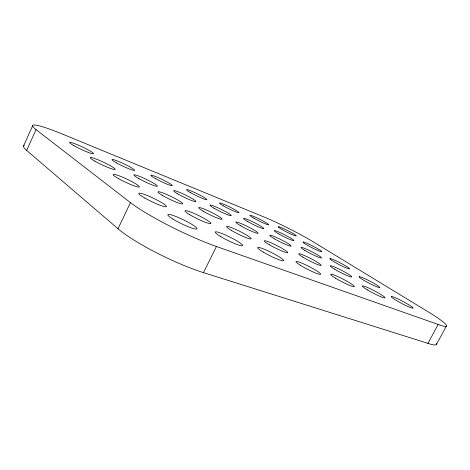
<?xml version="1.0" encoding="UTF-8"?>
<svg xmlns="http://www.w3.org/2000/svg" width="470" height="470" viewBox="0 0 470 470"><rect width="100%" height="100%" fill="white"/><g stroke="black" fill="none" stroke-linecap="round" stroke-linejoin="round"><path stroke-width="0.7" d="M23.5 146.006L32.683 125.696M436.419 343.294A49.403 6.034 28.1 0 1 431.654 344.516L203.487 272.635A64.778 11.11 25.7 0 1 118.023 228.749L26.637 150.394L36.055 129.608A52.987 5.393 25.1 0 1 62.616 134.167L264.099 217.028A40.514 3.431 26.7 0 1 313.29 241.874L428.305 311.921A49.567 4.77 27.8 0 1 441.841 325.745L216.423 246.497A65.066 8.795 25.9 0 1 130.448 202.623L36.055 129.608M118.023 228.749L130.448 202.623M203.487 272.635L216.423 246.497M427.865 343.47L438.116 324.559M436.448 344.393L446.424 326.045M26.637 150.394A52.799 6.821 24.7 0 1 24.417 145.236M391.451 296.494L391.216 296.582A12.361 1.187 27.8 0 0 393.972 298.985L395.223 299.784A12.361 1.187 27.8 0 0 412.46 308.167L412.913 308.203A12.361 1.187 27.8 0 0 408.871 304.795L402.596 301.247A12.361 1.187 27.8 0 0 391.451 296.494M359.444 276.683L359.145 276.718A11.674 1.093 27.5 0 0 361.395 278.775L362.529 279.497A11.674 1.093 27.5 0 0 379.037 287.546L379.548 287.617A11.674 1.093 27.5 0 0 376.212 284.685L374.913 283.904A11.674 1.093 27.5 0 0 359.444 276.683M330.24 258.6L329.887 258.594A11.08 1.005 27.2 0 0 331.714 260.362L332.737 261.02A11.08 1.005 27.2 0 0 348.587 268.746L349.134 268.858A11.08 1.005 27.2 0 0 346.396 266.331L345.197 265.615A11.08 1.005 27.2 0 0 330.24 258.6M303.479 242.032L303.085 241.997A10.563 0.928 27 0 0 304.548 243.513L305.482 244.106A10.563 0.928 27 0 0 320.716 251.544L321.292 251.685A10.563 0.928 27 0 0 319.071 249.511L317.967 248.847A10.563 0.928 27 0 0 303.479 242.032M278.875 226.804L278.452 226.734A10.111 0.852 26.7 0 0 279.597 228.032L280.455 228.579A10.111 0.852 26.7 0 0 295.113 235.746L295.718 235.911A10.111 0.852 26.7 0 0 293.932 234.037L292.91 233.425A10.111 0.852 26.7 0 0 278.875 226.804M172.878 219.043A16.209 2.186 25.9 0 0 196.801 229.008A16.209 2.186 25.9 0 0 177.666 217.193A16.209 2.186 25.9 0 0 172.878 219.043M144.819 198.052A15.304 1.915 25.6 0 0 166.427 206.6A15.304 1.915 25.6 0 0 146.669 195.256A15.304 1.915 25.6 0 0 144.819 198.052M73.843 145.624A13.213 1.345 25.1 0 0 93.395 153.784A13.213 1.345 25.1 0 0 77.568 144.819A13.213 1.345 25.1 0 0 73.843 145.624M94.893 161.169A13.83 1.504 25.2 0 0 115.103 169.482A13.83 1.504 25.2 0 0 98.142 159.835A13.83 1.504 25.2 0 0 94.893 161.169M118.399 178.535A14.517 1.692 25.3 0 0 139.296 186.984A14.517 1.692 25.3 0 0 121.037 176.55A14.517 1.692 25.3 0 0 118.399 178.535M220.653 236.522A15.287 1.962 26.4 0 0 242.538 245.687A15.287 1.962 26.4 0 0 223.567 234.183A15.287 1.962 26.4 0 0 220.653 236.522M304.742 250.346A11.474 1.093 27 0 0 321.333 257.954A11.474 1.093 27 0 0 307.621 249.705A11.474 1.093 27 0 0 304.742 250.346M177.419 193.663A12.408 1.275 25.9 0 0 195.708 201.648A12.408 1.275 25.9 0 0 181.109 193.029A12.408 1.275 25.9 0 0 177.419 193.663M334.499 269.128A12.091 1.193 27.3 0 0 351.625 276.942A12.091 1.193 27.3 0 0 336.696 267.947A12.091 1.193 27.3 0 0 334.499 269.128M253.941 218.221A10.469 0.922 26.6 0 0 268.634 224.736A10.469 0.922 26.6 0 0 255.31 217.122A10.469 0.922 26.6 0 0 253.941 218.221M367.293 289.831A12.808 1.304 27.6 0 0 384.977 297.845A12.808 1.304 27.6 0 0 368.656 287.998A12.808 1.304 27.6 0 0 367.293 289.831M155.535 178.641A11.867 1.151 25.8 0 0 172.19 185.615A11.867 1.151 25.8 0 0 156.816 177.043A11.867 1.151 25.8 0 0 155.535 178.641M263.47 252.19A14.523 1.763 26.8 0 0 283.604 260.656A14.523 1.763 26.8 0 0 264.863 249.47A14.523 1.763 26.8 0 0 263.47 252.19M231.581 230.506A13.712 1.58 26.5 0 0 251.086 238.825A13.712 1.58 26.5 0 0 233.925 228.62A13.712 1.58 26.5 0 0 231.581 230.506M116.484 162.855A12.49 1.246 25.4 0 0 134.49 170.387A12.49 1.246 25.4 0 0 118.887 161.615A12.49 1.246 25.4 0 0 116.484 162.855M189.633 214.637A14.435 1.739 26 0 0 210.742 223.608A14.435 1.739 26 0 0 193.434 213.168A14.435 1.739 26 0 0 189.633 214.637M138.797 178.588A13.06 1.387 25.6 0 0 157.338 186.232A13.06 1.387 25.6 0 0 140.648 176.82A13.06 1.387 25.6 0 0 138.797 178.588M203.069 211.112A13.013 1.416 26.2 0 0 221.958 219.267A13.013 1.416 26.2 0 0 206.166 209.914A13.013 1.416 26.2 0 0 203.069 211.112M269.615 244.888A13.095 1.433 26.8 0 0 287.711 252.637A13.095 1.433 26.8 0 0 270.743 242.679A13.095 1.433 26.8 0 0 269.615 244.888M300.465 265.344A13.865 1.592 27.1 0 0 320.505 274.368A13.865 1.592 27.1 0 0 303.967 264.064A13.865 1.592 27.1 0 0 300.465 265.344M162.056 195.179A13.7 1.545 25.8 0 0 182.419 203.951A13.7 1.545 25.8 0 0 166.539 194.404A13.7 1.545 25.8 0 0 162.056 195.179M190.138 192.412A11.339 1.069 26.1 0 0 206.741 199.744A11.339 1.069 26.1 0 0 193.223 191.878A11.339 1.069 26.1 0 0 190.138 192.412M278.845 233.942A10.939 0.999 26.8 0 0 293.897 240.558A10.939 0.999 26.8 0 0 279.638 232.397A10.939 0.999 26.8 0 0 278.845 233.942M214.085 208.222A11.85 1.175 26.3 0 0 231.17 215.701A11.85 1.175 26.3 0 0 216.652 207.229A11.85 1.175 26.3 0 0 214.085 208.222M240.446 225.629A12.426 1.298 26.5 0 0 258.03 233.249A12.426 1.298 26.5 0 0 242.373 224.084A12.426 1.298 26.5 0 0 240.446 225.629M335.445 278.164A13.301 1.439 27.4 0 0 354.239 286.653A13.301 1.439 27.4 0 0 337.789 276.577A13.301 1.439 27.4 0 0 335.445 278.164M274.65 238.919A11.92 1.187 26.8 0 0 291.083 246.057A11.92 1.187 26.8 0 0 275.584 237.086A11.92 1.187 26.8 0 0 274.65 238.919M302.803 257.131A12.561 1.304 27.1 0 0 320.957 265.386A12.561 1.304 27.1 0 0 305.964 256.221A12.561 1.304 27.1 0 0 302.803 257.131M247.778 221.605A11.362 1.087 26.5 0 0 263.788 228.626A11.362 1.087 26.5 0 0 249.388 220.312A11.362 1.087 26.5 0 0 247.778 221.605M223.274 205.813A10.875 0.993 26.3 0 0 238.872 212.716A10.875 0.993 26.3 0 0 225.441 204.979A10.875 0.993 26.3 0 0 223.274 205.813"/></g></svg>
